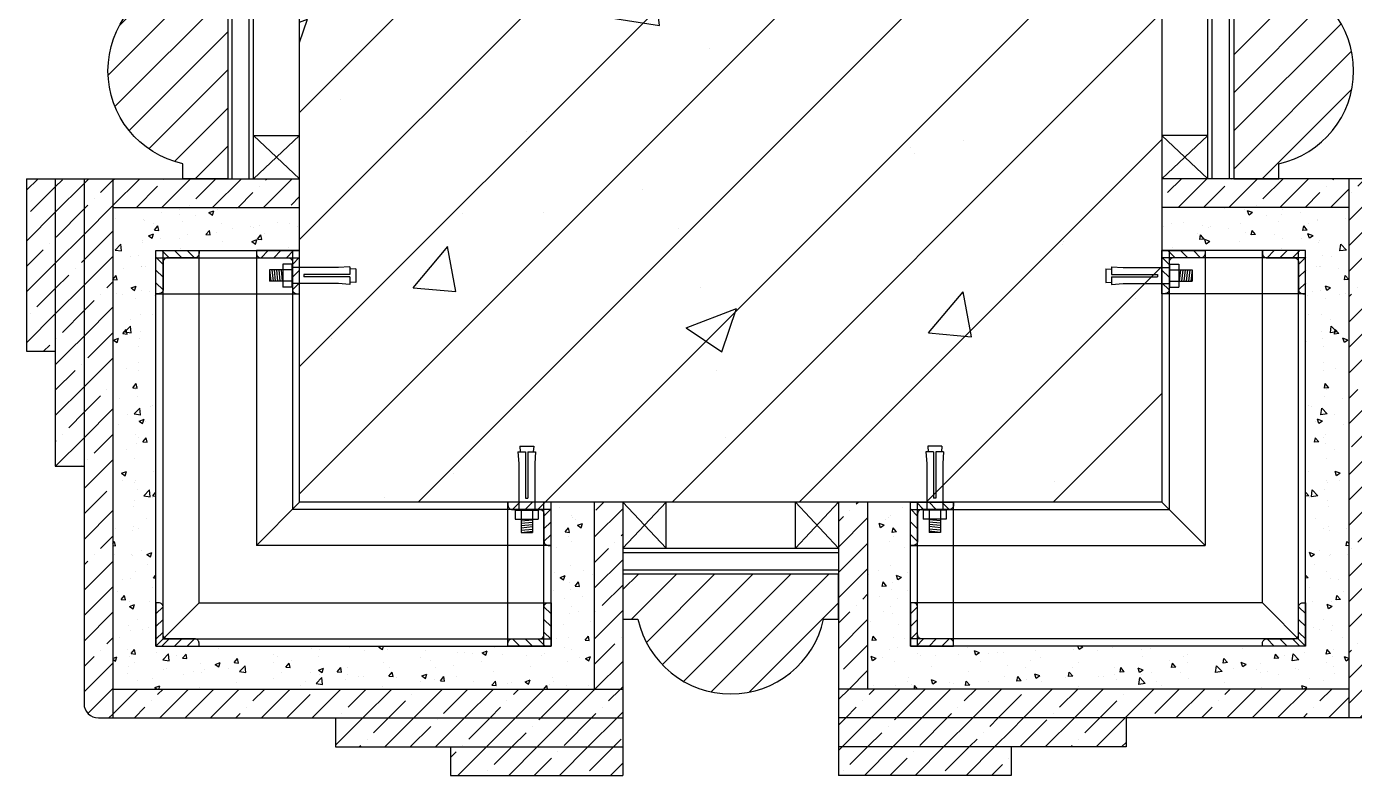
# Model space of a CAD drawing. Extents: x 15151 to 53333, y -36484 to -6005.
# Drawn here: x 27029 to 29181, y -24583 to -23371 of the extents above; entities that cross this region are included whole.
import ezdxf

# ---------------------------------------------------------------- set-up
doc = ezdxf.new("R2010")
doc.units = 0
doc.header["$MEASUREMENT"] = 0
doc.layers.get('0').update_dxf_attribs({"linetype": 'CONTINUOUS'})
for name, color, linetype in [('2', 2, 'CONTINUOUS'), ('3', 3, 'CONTINUOUS'), ('4', 4, 'CONTINUOUS'), ('7', 7, 'CONTINUOUS'), ('BH', 3, 'CONTINUOUS')]:
    doc.layers.add(name, color=color, linetype=linetype)

# ---------------------------------------------------------------- blocks, each defined once
blk = doc.blocks.new('*X388')
at = {"color": 0}
for p, q in [((14078.19, -9150.27), (14083.19, -9145.27)), ((14087.03, -9150.27), (14092.03, -9145.27)), ((14095.87, -9150.27), (14100.87, -9145.27)), ((14100.02, -9154.95), (14105.02, -9149.95)), ((14100.02, -9163.79), (14105.02, -9158.79)), ((14100.04, -9172.61), (14105.02, -9167.63))]:
    blk.add_line(p, q, dxfattribs=at)
blk = doc.blocks.new('*X419')
at = {"color": 0}
for p, q in [((7418.39, -6704.61), (7418.39, -6704.61)), ((7430.9, -6702.96), (7430.9, -6702.96)), ((7431.58, -6706.2), (7431.58, -6706.2)), ((7442.04, -6707.27), (7442.04, -6707.27)), ((7451.72, -6704.99), (7455.22, -6703.64)), ((7451.72, -6704.99), (7454.21, -6706.66)), ((7454.2, -6706.67), (7455.21, -6703.65)), ((7457.55, -6702.45), (7457.55, -6702.45)), ((7471.2, -6702.26), (7471.2, -6702.26)), ((7386.81, -6708.77), (7386.81, -6708.77)), ((7406.33, -6709.4), (7406.33, -6709.4)), ((7406.75, -6710.27), (7406.75, -6710.27)), ((7412.88, -6712.28), (7412.88, -6712.28)), ((7413.79, -6717.06), (7416.2, -6714.18)), ((7413.79, -6717.06), (7416.78, -6717.32)), ((7416.77, -6717.32), (7416.19, -6714.19)), ((7433.45, -6711.4), (7433.45, -6711.4)), ((7460.14, -6712.53), (7460.14, -6712.53)), ((7468.27, -6716.03), (7468.27, -6716.03)), ((7480.78, -6714.38), (7480.78, -6714.38)), ((7482.61, -6715.57), (7482.61, -6715.57)), ((7486.83, -6713.66), (7486.83, -6713.66)), ((7499.72, -6711.89), (7499.72, -6711.89)), ((7507.87, -6712.37), (7507.87, -6712.37)), ((7513.52, -6714.78), (7513.52, -6714.78)), ((7405.23, -6724.33), (7405.23, -6724.33)), ((7405.72, -6726.04), (7405.72, -6726.04)), ((7409.71, -6721.11), (7413.21, -6719.77)), ((7409.71, -6721.11), (7412.2, -6722.79)), ((7412.19, -6722.8), (7413.2, -6719.77)), ((7417.75, -6722.68), (7417.75, -6722.68)), ((7430.97, -6722.84), (7430.97, -6722.84)), ((7436.69, -6720.19), (7436.69, -6720.19)), ((7449.65, -6720.19), (7452.06, -6717.32)), ((7449.65, -6720.19), (7452.64, -6720.46)), ((7452.63, -6720.46), (7452.06, -6717.33)), ((7456.94, -6719.09), (7456.94, -6719.09)), ((7461.13, -6724.77), (7461.13, -6724.77)), ((7481.56, -6725.12), (7485.07, -6723.77)), ((7481.56, -6725.12), (7484.05, -6726.79)), ((7484.05, -6726.8), (7485.06, -6723.78)), ((7485.51, -6723.33), (7487.92, -6720.46)), ((7485.51, -6723.33), (7488.5, -6723.59)), ((7488.5, -6723.6), (7487.92, -6720.47)), ((7490.29, -6719.76), (7490.29, -6719.76)), ((7386.51, -6730.96), (7390.41, -6726.9)), ((7386.51, -6730.96), (7390.96, -6731.65)), ((7390.96, -6731.65), (7390.4, -6726.9)), ((7402.81, -6734.78), (7402.81, -6734.78)), ((7431.97, -6729.77), (7431.97, -6729.77)), ((7507.26, -6729.02), (7507.26, -6729.02)), ((7392.08, -6744.05), (7392.08, -6744.05)), ((7397.02, -6735.82), (7397.02, -6735.82)), ((7404.6, -6742.4), (7404.6, -6742.4)), ((7405.11, -6742.69), (7405.11, -6742.69)), ((7407.56, -6742.54), (7407.56, -6742.54)), ((7384.86, -6751.53), (7387.27, -6748.66)), ((7384.86, -6751.53), (7387.85, -6751.79)), ((7387.85, -6751.8), (7387.27, -6748.66)), ((7387.07, -6761.24), (7387.07, -6761.24)), ((7391.44, -6762.12), (7391.44, -6762.12)), ((7397.54, -6757.37), (7401.04, -6756.03)), ((7397.54, -6757.37), (7400.03, -6759.05)), ((7400.02, -6759.05), (7401.04, -6756.03)), ((7404.5, -6759.33), (7404.5, -6759.33)), ((7410.38, -6759.63), (7410.38, -6759.63)), ((7413.76, -6762.37), (7413.76, -6762.37)), ((7400.75, -6764.61), (7400.75, -6764.61)), ((7397.23, -6779.35), (7397.23, -6779.35)), ((7403.89, -6775.98), (7403.89, -6775.98)), ((7412.73, -6775.59), (7412.73, -6775.59)), ((7391.8, -6789.14), (7394.21, -6786.27)), ((7391.8, -6789.14), (7394.79, -6789.4)), ((7393.14, -6787.94), (7397.04, -6783.88)), ((7393.14, -6787.94), (7397.59, -6788.63)), ((7394.78, -6789.41), (7394.2, -6786.27)), ((7397.58, -6788.63), (7397.03, -6783.88)), ((7404.03, -6787.92), (7404.03, -6787.92)), ((7385.38, -6793.63), (7388.88, -6792.28)), ((7385.38, -6793.63), (7387.86, -6795.3)), ((7387.86, -6795.31), (7388.87, -6792.29)), ((7387.88, -6793.5), (7387.88, -6793.5)), ((7402.67, -6798.09), (7402.67, -6798.09)), ((7403.29, -6792.62), (7403.29, -6792.62)), ((7414.57, -6794.63), (7414.57, -6794.63)), ((7402.68, -6809.27), (7402.68, -6809.27)), ((7394.08, -6813.33), (7394.08, -6813.33)), ((7402.5, -6814.64), (7402.5, -6814.64)), ((7398.74, -6826.75), (7401.15, -6823.88)), ((7398.74, -6826.75), (7401.73, -6827.01)), ((7400.6, -6827.93), (7400.6, -6827.93)), ((7401.72, -6827.02), (7401.14, -6823.88)), ((7402.07, -6825.91), (7402.07, -6825.91)), ((7389.34, -6834.36), (7389.34, -6834.36)), ((7401.86, -6832.71), (7401.86, -6832.71)), ((7394.88, -6845.6), (7394.88, -6845.6)), ((7399.77, -6844.92), (7403.67, -6840.86)), ((7399.77, -6844.92), (7404.22, -6845.61)), ((7401.46, -6842.56), (7401.46, -6842.56)), ((7404.21, -6845.62), (7403.66, -6840.87)), ((7411.03, -6840.01), (7411.03, -6840.01)), ((7412.58, -6838.9), (7412.58, -6838.9)), ((7388.71, -6852.43), (7388.71, -6852.43)), ((7403.06, -6850.02), (7406.56, -6848.67)), ((7403.06, -6850.02), (7405.54, -6851.69)), ((7405.54, -6851.7), (7406.55, -6848.68)), ((7407.64, -6849.94), (7407.64, -6849.94)), ((7400.85, -6859.2), (7400.85, -6859.2)), ((7402.52, -6861.41), (7402.52, -6861.41)), ((7405.67, -6864.36), (7408.09, -6861.48)), ((7405.67, -6864.36), (7408.66, -6864.62)), ((7408.66, -6864.62), (7408.08, -6861.49)), ((7394.49, -6869.66), (7394.49, -6869.66)), ((7401.08, -6865.42), (7401.08, -6865.42)), ((7400.25, -6875.85), (7400.25, -6875.85)), ((7390.89, -6886.27), (7394.39, -6884.93)), ((7390.89, -6886.27), (7393.38, -6887.95)), ((7391.35, -6890.97), (7391.35, -6890.97)), ((7393.37, -6887.96), (7394.39, -6884.93)), ((7399.64, -6892.49), (7399.64, -6892.49)), ((7400.45, -6891.24), (7400.45, -6891.24)), ((7412.91, -6885.22), (7412.91, -6885.22)), ((7401.89, -6897.69), (7401.89, -6897.69)), ((7406.4, -6901.9), (7410.3, -6897.84)), ((7410.84, -6902.6), (7410.29, -6897.85)), ((7412.61, -6901.97), (7414.83, -6899.33)), ((7399.03, -6909.14), (7399.03, -6909.14)), ((7399.76, -6904.94), (7399.76, -6904.94)), ((7406.4, -6901.9), (7410.85, -6902.59)), ((7412.28, -6903.29), (7412.28, -6903.29)), ((7412.44, -6902.22), (7412.44, -6902.22)), ((7412.61, -6901.97), (7414.83, -6902.16)), ((7695.49, -6910.1), (7695.49, -6910.1)), ((7408.09, -6917.52), (7408.09, -6917.52)), ((7703.88, -6915.48), (7703.88, -6915.48)), ((7704.79, -6917.19), (7704.79, -6917.19)), ((7706.91, -6918.47), (7706.91, -6918.47)), ((7386.61, -6924.66), (7386.61, -6924.66)), ((7398.42, -6925.78), (7398.42, -6925.78)), ((7399.13, -6923.01), (7399.13, -6923.01)), ((7402.37, -6924.72), (7402.37, -6924.72)), ((7699.52, -6927.07), (7701.93, -6924.2)), ((7699.52, -6927.07), (7702.51, -6927.33)), ((7702.5, -6927.34), (7701.92, -6924.2)), ((7708.16, -6922.42), (7711.66, -6921.08)), ((7708.16, -6922.42), (7710.65, -6924.1)), ((7710.64, -6924.1), (7711.66, -6921.08)), ((7384.83, -6935.08), (7386.1, -6933.57)), ((7384.83, -6936.54), (7386.68, -6936.7)), ((7386.67, -6936.71), (7386.09, -6933.57)), ((7693.76, -6938.19), (7693.76, -6938.19)), ((7693.82, -6937.98), (7693.82, -6937.98)), ((7701.69, -6929.92), (7701.69, -6929.92)), ((7704.18, -6933.83), (7704.18, -6933.83)), ((7385.97, -6942.73), (7385.97, -6942.73)), ((7397.81, -6942.43), (7397.81, -6942.43)), ((7398.35, -6943.07), (7398.35, -6943.07)), ((7404.91, -6940.24), (7404.91, -6940.24)), ((7408.57, -6942.66), (7412.07, -6941.32)), ((7408.57, -6942.66), (7411.06, -6944.34)), ((7411.05, -6944.34), (7412.07, -6941.32)), ((7400.31, -6954.56), (7400.31, -6954.56)), ((7408.9, -6949.78), (7408.9, -6949.78)), ((7413.03, -6958.89), (7414.83, -6957.01)), ((7691.96, -6955.47), (7691.96, -6955.47)), ((7703.58, -6950.48), (7703.58, -6950.48)), ((7712.18, -6953.75), (7712.18, -6953.75)), ((7718.65, -6956.6), (7718.65, -6956.6)), ((7391.75, -6959.96), (7391.75, -6959.96)), ((7397.21, -6959.07), (7397.21, -6959.07)), ((7412.29, -6965.53), (7412.29, -6965.53)), ((7413.03, -6958.89), (7414.83, -6959.16)), ((7696, -6958.68), (7699.5, -6957.34)), ((7696, -6958.68), (7698.48, -6960.36)), ((7698.48, -6960.36), (7699.49, -6957.34)), ((7702.5, -6962.19), (7702.5, -6962.19)), ((7706.45, -6964.68), (7708.86, -6961.8)), ((7706.45, -6964.68), (7709.44, -6964.94)), ((7709.44, -6964.95), (7708.86, -6961.81)), ((7388.41, -6968.48), (7388.41, -6968.48)), ((7390.62, -6974.05), (7393.03, -6971.18)), ((7390.62, -6974.05), (7393.61, -6974.31)), ((7393.61, -6974.32), (7393.03, -6971.18)), ((7396.6, -6975.71), (7396.6, -6975.71)), ((7410.18, -6975.52), (7410.18, -6975.52)), ((7691.75, -6967.82), (7691.75, -6967.82)), ((7699.03, -6973.47), (7699.03, -6973.47)), ((7702.97, -6967.12), (7702.97, -6967.12)), ((7711.54, -6971.83), (7711.54, -6971.83)), ((7396.4, -6978.92), (7399.91, -6977.57)), ((7396.4, -6978.92), (7398.89, -6980.6)), ((7398.89, -6980.6), (7399.9, -6977.58)), ((7702.36, -6983.77), (7702.36, -6983.77)), ((7703.73, -6978.8), (7703.73, -6978.8)), ((7708.7, -6982.02), (7708.7, -6982.02)), ((7395.99, -6992.36), (7395.99, -6992.36)), ((7402.22, -6988.04), (7402.22, -6988.04)), ((7409.54, -6993.6), (7409.54, -6993.6)), ((7698.39, -6991.55), (7698.39, -6991.55)), ((7717.33, -6989.05), (7717.33, -6989.05)), ((7389.21, -7000.75), (7389.21, -7000.75)), ((7397.03, -6995.24), (7397.03, -6995.24)), ((7405.36, -6995.16), (7405.36, -6995.16)), ((7693.67, -7001.3), (7693.67, -7001.3)), ((7701.75, -7000.41), (7701.75, -7000.41)), ((7713.39, -7002.29), (7715.8, -6999.41)), ((7713.39, -7002.29), (7716.38, -7002.55)), ((7716.37, -7002.55), (7715.8, -6999.42)), ((7395.38, -7009), (7395.38, -7009)), ((7397.56, -7011.66), (7399.97, -7008.79)), ((7397.56, -7011.66), (7400.55, -7011.92)), ((7400.55, -7011.93), (7399.97, -7008.79)), ((7415.33, -7010.82), (7415.33, -7010.82)), ((7419.66, -7015.87), (7423.55, -7011.81)), ((7424.1, -7016.56), (7423.55, -7011.81)), ((7433.43, -7014.8), (7435.84, -7011.92)), ((7436.41, -7015.06), (7435.83, -7011.93)), ((7446.9, -7006.67), (7446.9, -7006.67)), ((7458.48, -7007.86), (7458.48, -7007.86)), ((7496.93, -7011.98), (7496.93, -7011.98)), ((7522.67, -7006.39), (7522.67, -7006.39)), ((7522.9, -7008.23), (7522.9, -7008.23)), ((7528.78, -7008.83), (7528.78, -7008.83)), ((7549.36, -7007.52), (7549.36, -7007.52)), ((7559.81, -7009.79), (7559.81, -7009.79)), ((7569.96, -7007.06), (7571.79, -7006.36)), ((7569.96, -7007.06), (7572.45, -7008.74)), ((7572.33, -7008.14), (7572.33, -7008.14)), ((7572.44, -7008.74), (7573.24, -7006.36)), ((7576.05, -7008.64), (7576.05, -7008.64)), ((7602.74, -7009.77), (7602.74, -7009.77)), ((7624.86, -7010.88), (7624.86, -7010.88)), ((7629.43, -7010.9), (7629.43, -7010.9)), ((7635.35, -7011.31), (7635.35, -7011.31)), ((7641.82, -7011.06), (7645.32, -7009.72)), ((7641.82, -7011.06), (7644.31, -7012.74)), ((7644.3, -7012.75), (7645.31, -7009.73)), ((7650.11, -7007.68), (7650.11, -7007.68)), ((7656.12, -7012.03), (7656.12, -7012.03)), ((7672.27, -7006.44), (7672.27, -7006.44)), ((7685.24, -7011.27), (7685.24, -7011.27)), ((7698.96, -7007.57), (7698.96, -7007.57)), ((7704.17, -7008.77), (7704.17, -7008.77)), ((7384.83, -7014.95), (7387.74, -7013.83)), ((7384.83, -7015.57), (7386.73, -7016.85)), ((7386.72, -7016.86), (7387.73, -7013.84)), ((7395.41, -7020.58), (7395.41, -7020.58)), ((7396.39, -7013.32), (7396.39, -7013.32)), ((7400.16, -7017.87), (7400.16, -7017.87)), ((7419.66, -7015.87), (7424.11, -7016.56)), ((7422.1, -7021.7), (7422.1, -7021.7)), ((7429.32, -7012.86), (7429.32, -7012.86)), ((7433.43, -7014.8), (7436.41, -7015.06)), ((7446, -7018.7), (7446, -7018.7)), ((7456.1, -7019.18), (7459.6, -7017.84)), ((7456.1, -7019.18), (7458.58, -7020.86)), ((7458.58, -7020.86), (7459.59, -7017.84)), ((7469.29, -7017.93), (7471.7, -7015.06)), ((7469.29, -7017.93), (7472.28, -7018.19)), ((7470.46, -7018.84), (7470.46, -7018.84)), ((7471.67, -7015.18), (7471.67, -7015.18)), ((7472.27, -7018.2), (7471.69, -7015.07)), ((7473.02, -7024.14), (7476.92, -7020.08)), ((7477.46, -7024.84), (7476.91, -7020.09)), ((7496.78, -7018.09), (7496.78, -7018.09)), ((7499.62, -7013.83), (7499.62, -7013.83)), ((7505.15, -7021.07), (7507.56, -7018.2)), ((7505.15, -7021.07), (7508.14, -7021.33)), ((7508.13, -7021.34), (7507.56, -7018.2)), ((7509.3, -7016.44), (7509.3, -7016.44)), ((7527.95, -7023.19), (7531.45, -7021.84)), ((7528.23, -7013.95), (7528.23, -7013.95)), ((7530.43, -7024.87), (7531.45, -7021.85)), ((7541.01, -7024.21), (7543.42, -7021.34)), ((7544, -7024.48), (7543.42, -7021.34)), ((7547.96, -7021.35), (7547.96, -7021.35)), ((7573.21, -7018.15), (7573.21, -7018.15)), ((7577.03, -7021.32), (7577.03, -7021.32)), ((7599.18, -7014.4), (7599.18, -7014.4)), ((7606.19, -7016.31), (7606.19, -7016.31)), ((7609.69, -7021.21), (7609.69, -7021.21)), ((7622.21, -7019.57), (7622.21, -7019.57)), ((7641.14, -7017.07), (7641.14, -7017.07)), ((7672.72, -7012.92), (7672.72, -7012.92)), ((7675.47, -7020.58), (7675.47, -7020.58)), ((7682.81, -7013.15), (7682.81, -7013.15)), ((7701.14, -7017.06), (7701.14, -7017.06)), ((7709.51, -7014.28), (7709.51, -7014.28)), ((7713.68, -7015.07), (7717.18, -7013.72)), ((7713.68, -7015.07), (7716.16, -7016.74)), ((7716.16, -7016.75), (7717.17, -7013.73)), ((7394.77, -7025.65), (7394.77, -7025.65)), ((7402.17, -7030.54), (7402.17, -7030.54)), ((7412.14, -7028.85), (7412.14, -7028.85)), ((7420.03, -7022.45), (7420.03, -7022.45)), ((7433.75, -7026.39), (7433.75, -7026.39)), ((7441.3, -7023.84), (7441.3, -7023.84)), ((7446.27, -7024.74), (7446.27, -7024.74)), ((7448.8, -7022.83), (7448.8, -7022.83)), ((7465.2, -7022.25), (7465.2, -7022.25)), ((7473.02, -7024.14), (7477.47, -7024.83)), ((7475.49, -7023.96), (7475.49, -7023.96)), ((7496.32, -7028.62), (7496.32, -7028.62)), ((7502.18, -7025.09), (7502.18, -7025.09)), ((7522.29, -7024.87), (7522.29, -7024.87)), ((7526.38, -7032.42), (7530.28, -7028.36)), ((7527.95, -7023.19), (7530.44, -7024.86)), ((7528.87, -7026.21), (7528.87, -7026.21)), ((7530.82, -7033.11), (7530.27, -7028.36)), ((7541.01, -7024.21), (7544, -7024.47)), ((7546.66, -7029.51), (7546.66, -7029.51)), ((7547.87, -7026.32), (7547.87, -7026.32)), ((7555.56, -7027.34), (7555.56, -7027.34)), ((7559.18, -7027.86), (7559.18, -7027.86)), ((7576.88, -7027.35), (7579.29, -7024.47)), ((7576.88, -7027.35), (7579.87, -7027.61)), ((7578.11, -7025.37), (7578.11, -7025.37)), ((7579.86, -7027.61), (7579.28, -7024.48)), ((7582.25, -7028.47), (7582.25, -7028.47)), ((7598.58, -7031.05), (7598.58, -7031.05)), ((7599.81, -7027.19), (7603.31, -7025.85)), ((7599.81, -7027.19), (7602.3, -7028.87)), ((7602.29, -7028.87), (7603.3, -7025.85)), ((7608.94, -7029.6), (7608.94, -7029.6)), ((7612.74, -7030.48), (7615.15, -7027.61)), ((7612.74, -7030.48), (7615.73, -7030.75)), ((7615.72, -7030.75), (7615.15, -7027.62)), ((7624.25, -7027.53), (7624.25, -7027.53)), ((7635.63, -7030.73), (7635.63, -7030.73)), ((7648.6, -7033.62), (7651.01, -7030.75)), ((7649.5, -7024.33), (7649.5, -7024.33)), ((7651.59, -7033.89), (7651.01, -7030.75)), ((7671.66, -7031.19), (7675.17, -7029.85)), ((7671.66, -7031.19), (7674.15, -7032.87)), ((7672.08, -7030.99), (7672.08, -7030.99)), ((7674.15, -7032.88), (7675.16, -7029.86)), ((7691.02, -7028.5), (7691.02, -7028.5)), ((7691.61, -7031.13), (7691.61, -7031.13)), ((7414.08, -7035.31), (7417.58, -7033.96)), ((7414.08, -7035.31), (7415.64, -7036.36)), ((7416.78, -7036.36), (7417.58, -7033.97)), ((7445.39, -7035.34), (7445.39, -7035.34)), ((7471.06, -7031.82), (7471.06, -7031.82)), ((7489.55, -7036.34), (7489.55, -7036.34)), ((7496.14, -7036.16), (7496.14, -7036.16)), ((7515.08, -7033.67), (7515.08, -7033.67)), ((7518.71, -7031.33), (7518.71, -7031.33)), ((7526.38, -7032.42), (7530.83, -7033.11)), ((7572.61, -7034.8), (7572.61, -7034.8)), ((7648.6, -7033.62), (7651.59, -7033.88)), ((7659.57, -7032.64), (7659.57, -7032.64)), ((7662.32, -7031.85), (7662.32, -7031.85)), ((7662.45, -7036.14), (7662.45, -7036.14)), ((7684.8, -7036.36), (7686.88, -7033.89)), ((7687.33, -7036.36), (7686.87, -7033.89)), ((7689.02, -7032.98), (7689.02, -7032.98)), ((7700.54, -7033.7), (7700.54, -7033.7)), ((7715.71, -7034.11), (7715.71, -7034.11))]:
    blk.add_line(p, q, dxfattribs=at)
blk = doc.blocks.new('*X421')
at = {"color": 0}
for p, q in [((5443.58, -6188.32), (5455.55, -6176.36)), ((5613.58, -6195.1), (5632.32, -6176.36)), ((5613.58, -6177.42), (5614.65, -6176.36)), ((5462.4, -6187.18), (5463.58, -6186)), ((5443.58, -6206), (5453.56, -6196.02)), ((5457.98, -6191.6), (5457.98, -6191.6)), ((5613.58, -6212.78), (5633.58, -6192.78)), ((5443.58, -6223.68), (5463.58, -6203.68)), ((5613.58, -6230.45), (5633.58, -6210.45)), ((5449.14, -6235.8), (5463.58, -6221.36)), ((5625.92, -6235.8), (5625.92, -6235.8)), ((5630.34, -6231.38), (5633.58, -6228.13)), ((5443.58, -6259.03), (5463.58, -6239.03)), ((5444.72, -6240.22), (5444.72, -6240.22)), ((5613.58, -6248.13), (5621.5, -6240.22)), ((5613.58, -6265.81), (5633.58, -6245.81)), ((5443.58, -6276.71), (5457.98, -6262.31)), ((5462.4, -6257.9), (5462.4, -6257.9)), ((5617.08, -6279.99), (5633.58, -6263.49)), ((5443.58, -6294.39), (5463.58, -6274.39)), ((5613.58, -6301.17), (5633.58, -6281.17)), ((5453.56, -6302.09), (5463.58, -6292.07)), ((5630.34, -6302.09), (5630.34, -6302.09)), ((5843.01, -6531.36), (5863.01, -6511.36)), ((5864.57, -6527.48), (5880.69, -6511.36)), ((5878.37, -6531.36), (5898.37, -6511.36)), ((5913.18, -6514.22), (5916.04, -6511.36)), ((5913.72, -6531.36), (5933.72, -6511.36)), ((5931.4, -6531.36), (5951.4, -6511.36)), ((5949.08, -6531.36), (5968.58, -6511.85)), ((5842.47, -6514.22), (5842.47, -6514.22)), ((5908.76, -6518.64), (5908.76, -6518.64)), ((5896.04, -6531.36), (5904.34, -6523.06)), ((5966.75, -6531.36), (5968.58, -6529.53)), ((5842.47, -6691), (5852.11, -6681.36)), ((5849.79, -6701.36), (5869.79, -6681.36)), ((5867.46, -6701.36), (5882.24, -6686.58)), ((5885.14, -6701.36), (5905.14, -6681.36)), ((5886.66, -6682.16), (5886.66, -6682.16)), ((5908.76, -6695.42), (5922.82, -6681.36)), ((5920.5, -6701.36), (5940.5, -6681.36)), ((5952.96, -6686.58), (5952.96, -6686.58)), ((5955.85, -6701.36), (5968.58, -6688.63)), ((5957.37, -6682.16), (5958.18, -6681.36)), ((5938.18, -6701.36), (5948.54, -6691)), ((5904.34, -6699.84), (5904.34, -6699.84)), ((5443.58, -6930.78), (5463.58, -6910.78)), ((5444.72, -6911.97), (5450.33, -6906.36)), ((5625.92, -6907.55), (5627.11, -6906.36)), ((5613.58, -6919.88), (5617.08, -6916.39)), ((5613.58, -6937.56), (5633.58, -6917.56)), ((5621.5, -6911.97), (5621.5, -6911.97)), ((5462.4, -6929.65), (5463.58, -6928.46)), ((5443.58, -6948.46), (5453.56, -6938.49)), ((5457.98, -6934.07), (5457.98, -6934.07)), ((5613.58, -6955.24), (5633.58, -6935.24)), ((5443.58, -6966.14), (5463.58, -6946.14)), ((5613.58, -6972.92), (5633.58, -6952.92)), ((5449.14, -6978.26), (5463.58, -6963.82)), ((5630.34, -6973.84), (5633.58, -6970.59)), ((5443.58, -7001.5), (5463.58, -6981.5)), ((5444.72, -6982.68), (5444.72, -6982.68)), ((5613.58, -6990.59), (5621.5, -6982.68)), ((5625.92, -6978.26), (5625.92, -6978.26)), ((5613.58, -7008.27), (5633.58, -6988.27)), ((5462.4, -7000.36), (5462.4, -7000.36)), ((5443.58, -7019.17), (5457.98, -7004.78)), ((5617.08, -7022.45), (5633.58, -7005.95)), ((5444.08, -7036.36), (5463.58, -7016.85)), ((5620.85, -7036.36), (5633.58, -7023.63)), ((5108.58, -7053.65), (5125.88, -7036.36)), ((5139.78, -7040.13), (5143.56, -7036.36)), ((5141.23, -7056.36), (5161.23, -7036.36)), ((5158.91, -7056.36), (5178.91, -7036.36)), ((5176.59, -7056.36), (5196.59, -7036.36)), ((5206.07, -7044.55), (5214.27, -7036.36)), ((5211.94, -7056.36), (5231.94, -7036.36)), ((5229.62, -7056.36), (5245.85, -7040.13)), ((5247.3, -7056.36), (5267.3, -7036.36)), ((5272.36, -7048.97), (5284.98, -7036.36)), ((5282.66, -7056.36), (5302.66, -7036.36)), ((5316.56, -7040.13), (5316.56, -7040.13)), ((5318.01, -7056.36), (5338.01, -7036.36)), ((5338.66, -7053.39), (5355.69, -7036.36)), ((5353.37, -7056.36), (5373.37, -7036.36)), ((5387.27, -7040.13), (5391.04, -7036.36)), ((5388.72, -7056.36), (5408.72, -7036.36)), ((5406.4, -7056.36), (5426.4, -7036.36)), ((5424.08, -7056.36), (5444.08, -7036.36)), ((5453.56, -7044.55), (5461.75, -7036.36)), ((5461.75, -7036.36), (5463.58, -7034.53)), ((5613.58, -7043.63), (5620.85, -7036.36)), ((5634.76, -7040.13), (5638.53, -7036.36)), ((5636.21, -7056.36), (5656.21, -7036.36)), ((5653.89, -7056.36), (5673.89, -7036.36)), ((5671.56, -7056.36), (5691.56, -7036.36)), ((5701.05, -7044.55), (5709.24, -7036.36)), ((5706.92, -7056.36), (5726.92, -7036.36)), ((5724.6, -7056.36), (5740.82, -7040.13)), ((5742.27, -7056.36), (5762.27, -7036.36)), ((5767.34, -7048.97), (5779.95, -7036.36)), ((5777.63, -7056.36), (5797.63, -7036.36)), ((5811.53, -7040.13), (5811.53, -7040.13)), ((5812.99, -7056.36), (5832.99, -7036.36)), ((5833.63, -7053.39), (5850.66, -7036.36)), ((5848.34, -7056.36), (5868.34, -7036.36)), ((5882.24, -7040.13), (5886.02, -7036.36)), ((5883.7, -7056.36), (5903.7, -7036.36)), ((5901.37, -7056.36), (5921.37, -7036.36)), ((5919.05, -7056.36), (5939.05, -7036.36)), ((5948.54, -7044.55), (5956.73, -7036.36)), ((5123.56, -7056.36), (5130.94, -7048.97)), ((5135.36, -7044.55), (5135.36, -7044.55)), ((5201.65, -7048.97), (5201.65, -7048.97)), ((5300.33, -7056.36), (5312.14, -7044.55)), ((5371.04, -7056.36), (5378.43, -7048.97)), ((5382.85, -7044.55), (5382.85, -7044.55)), ((5449.14, -7048.97), (5449.14, -7048.97)), ((5618.53, -7056.36), (5625.92, -7048.97)), ((5630.34, -7044.55), (5630.34, -7044.55)), ((5696.63, -7048.97), (5696.63, -7048.97)), ((5795.31, -7056.36), (5807.11, -7044.55)), ((5866.02, -7056.36), (5873.41, -7048.97)), ((5877.83, -7044.55), (5877.83, -7044.55)), ((5944.12, -7048.97), (5944.12, -7048.97)), ((5954.41, -7056.36), (5968.58, -7042.18)), ((5194.27, -7056.36), (5197.23, -7053.39)), ((5267.95, -7053.39), (5267.95, -7053.39)), ((5441.75, -7056.36), (5444.72, -7053.39)), ((5459.43, -7056.36), (5463.58, -7052.21)), ((5689.24, -7056.36), (5692.21, -7053.39)), ((5762.92, -7053.39), (5762.92, -7053.39)), ((5936.73, -7056.36), (5939.7, -7053.39))]:
    blk.add_line(p, q, dxfattribs=at)
blk = doc.blocks.new('*X389')
at = {"color": 0}
for p, q in [((14155.02, -8490.07), (14233.09, -8412.01)), ((14176.34, -8495.27), (14254.84, -8416.77)), ((14171.78, -8446.8), (14198.81, -8419.77)), ((14202.86, -8495.27), (14271.53, -8426.6)), ((14229.38, -8495.27), (14284.31, -8440.33)), ((14255.89, -8495.27), (14293.04, -8458.12)), ((14282.41, -8495.27), (14305.02, -8472.65)), ((13796.76, -8848.33), (13874.83, -8770.27)), ((14580.02, -8781.02), (14590.77, -8770.27)), ((14580.02, -8807.53), (14611.27, -8776.28)), ((14580.02, -8834.05), (14627.55, -8786.53)), ((13801.53, -8870.08), (13880.02, -8791.59)), ((13804.53, -8814.05), (13831.56, -8787.02)), ((14580.02, -8860.57), (14643.02, -8797.57)), ((14580.02, -8887.08), (14654.64, -8812.47)), ((13811.35, -8886.78), (13880.02, -8818.1)), ((14580.02, -8913.6), (14661.94, -8831.68)), ((13825.09, -8899.55), (13880.02, -8844.62)), ((14599.87, -8920.27), (14662.11, -8858.03)), ((13842.88, -8908.28), (13880.02, -8871.14)), ((13857.41, -8920.27), (13880.02, -8897.65)), ((14155.02, -9206.02), (14165.77, -9195.27)), ((14161.04, -9226.52), (14192.29, -9195.27)), ((14171.28, -9242.79), (14218.81, -9195.27)), ((14182.33, -9258.26), (14245.32, -9195.27)), ((14197.22, -9269.89), (14271.84, -9195.27)), ((14216.43, -9277.19), (14298.36, -9195.27)), ((14242.78, -9277.36), (14305.02, -9215.12))]:
    blk.add_line(p, q, dxfattribs=at)
blk = doc.blocks.new('*X428')
at = {"color": 0}
for p, q in [((5088.58, -6684.74), (5091.8, -6681.53)), ((5100.01, -6691), (5108.58, -6682.42)), ((5095.59, -6695.42), (5095.59, -6695.42)), ((5088.58, -6702.42), (5091.17, -6699.84)), ((5088.58, -6720.1), (5108.58, -6700.1)), ((5088.58, -6737.78), (5108.58, -6717.78)), ((5088.58, -6755.45), (5108.58, -6735.45)), ((5104.43, -6757.29), (5108.58, -6753.13)), ((5100.01, -6761.71), (5100.01, -6761.71)), ((5088.58, -6773.13), (5095.59, -6766.13)), ((5088.58, -6790.81), (5108.58, -6770.81)), ((5091.17, -6805.9), (5108.58, -6788.49)), ((5088.58, -6826.17), (5108.58, -6806.17)), ((5088.58, -6843.84), (5100.01, -6832.42)), ((5104.43, -6828), (5104.43, -6828)), ((5088.58, -6861.52), (5108.58, -6841.52)), ((5095.59, -6872.19), (5108.58, -6859.2)), ((5088.58, -6896.88), (5108.58, -6876.88)), ((5091.17, -6876.61), (5091.17, -6876.61)), ((5088.58, -6914.55), (5104.43, -6898.71)), ((5088.58, -6932.23), (5108.58, -6912.23)), ((5100.01, -6938.49), (5108.58, -6929.91)), ((5088.58, -6949.91), (5091.17, -6947.32)), ((5088.58, -6967.59), (5108.58, -6947.59)), ((5095.59, -6942.9), (5095.59, -6942.9)), ((5088.58, -6985.26), (5108.58, -6965.26)), ((5088.58, -7002.94), (5108.58, -6982.94)), ((5104.43, -7004.78), (5108.58, -7000.62)), ((5100.01, -7009.2), (5100.01, -7009.2)), ((5088.58, -7020.62), (5095.59, -7013.62)), ((5088.58, -7038.3), (5108.58, -7018.3)), ((5091.32, -7053.23), (5108.58, -7035.97)), ((5105.88, -7056.36), (5108.58, -7053.65))]:
    blk.add_line(p, q, dxfattribs=at)
blk = doc.blocks.new('*X425')
at = {"color": 0}
for p, q in [((5263.58, -7075.43), (5282.66, -7056.36)), ((5290.04, -7066.65), (5300.33, -7056.36)), ((5298.01, -7076.36), (5318.01, -7056.36)), ((5334.24, -7057.81), (5334.24, -7057.81)), ((5343.58, -7066.14), (5353.37, -7056.36)), ((5356.33, -7071.07), (5371.04, -7056.36)), ((5368.72, -7076.36), (5388.72, -7056.36)), ((5404.08, -7076.36), (5424.08, -7056.36)), ((5404.95, -7057.81), (5406.4, -7056.36)), ((5422.63, -7075.49), (5441.75, -7056.36)), ((5439.43, -7076.36), (5459.43, -7056.36)), ((5613.58, -7061.3), (5618.53, -7056.36)), ((5616.21, -7076.36), (5636.21, -7056.36)), ((5651.56, -7076.36), (5671.56, -7056.36)), ((5652.43, -7057.81), (5653.89, -7056.36)), ((5670.11, -7075.49), (5689.24, -7056.36)), ((5686.92, -7076.36), (5706.92, -7056.36)), ((5718.73, -7062.23), (5724.6, -7056.36)), ((5733.58, -7065.05), (5742.27, -7056.36)), ((5739.95, -7076.36), (5758.5, -7057.81)), ((5757.63, -7076.36), (5777.63, -7056.36)), ((5785.02, -7066.65), (5795.31, -7056.36)), ((5792.99, -7076.36), (5812.99, -7056.36)), ((5315.69, -7076.36), (5329.82, -7062.23)), ((5333.37, -7076.36), (5343.58, -7066.14)), ((5386.4, -7076.36), (5396.11, -7066.65)), ((5400.53, -7062.23), (5400.53, -7062.23)), ((5633.89, -7076.36), (5643.6, -7066.65)), ((5648.02, -7062.23), (5648.02, -7062.23)), ((5714.31, -7066.65), (5714.31, -7066.65)), ((5722.27, -7076.36), (5733.58, -7065.05)), ((5280.33, -7076.36), (5281.2, -7075.49)), ((5285.62, -7071.07), (5285.62, -7071.07)), ((5348.72, -7096.36), (5368.72, -7076.36)), ((5351.91, -7075.49), (5351.91, -7075.49)), ((5374.01, -7088.75), (5386.4, -7076.36)), ((5384.08, -7096.36), (5404.08, -7076.36)), ((5419.43, -7096.36), (5439.43, -7076.36)), ((5440.3, -7093.16), (5457.11, -7076.36)), ((5457.11, -7076.36), (5462.4, -7071.07)), ((5613.58, -7078.98), (5616.21, -7076.36)), ((5621.5, -7088.75), (5633.89, -7076.36)), ((5631.56, -7096.36), (5651.56, -7076.36)), ((5666.92, -7096.36), (5686.92, -7076.36)), ((5687.79, -7093.16), (5704.6, -7076.36)), ((5702.27, -7096.36), (5722.27, -7076.36)), ((5704.6, -7076.36), (5709.89, -7071.07)), ((5775.31, -7076.36), (5776.18, -7075.49)), ((5780.6, -7071.07), (5780.6, -7071.07)), ((5810.66, -7076.36), (5813.58, -7073.44)), ((5343.58, -7083.82), (5347.5, -7079.91)), ((5401.75, -7096.36), (5413.79, -7084.33)), ((5418.21, -7079.91), (5418.21, -7079.91)), ((5649.24, -7096.36), (5661.27, -7084.33)), ((5665.69, -7079.91), (5665.69, -7079.91)), ((5731.98, -7084.33), (5731.98, -7084.33)), ((5369.59, -7093.16), (5369.59, -7093.16)), ((5454.79, -7096.36), (5463.58, -7087.56)), ((5617.08, -7093.16), (5617.08, -7093.16)), ((5719.95, -7096.36), (5727.56, -7088.75))]:
    blk.add_line(p, q, dxfattribs=at)
blk = doc.blocks.new('*X411')
at = {"color": 0}
for p, q in [((14306.7, -8550.05), (14306.7, -8550.05)), ((13939.57, -8620.08), (13963.67, -8591.36)), ((13969.45, -8622.71), (13963.66, -8591.37)), ((13990.93, -8591.62), (13990.93, -8591.62)), ((14412.26, -8595.67), (14412.26, -8595.67)), ((13939.57, -8620.08), (13969.45, -8622.7)), ((14298.2, -8651.46), (14322.3, -8622.73)), ((14328.08, -8654.09), (14322.29, -8622.74)), ((14185.61, -8631.97), (14185.61, -8631.97)), ((14473.77, -8631.24), (14473.77, -8631.24)), ((14120.67, -8645.72), (14120.67, -8645.72)), ((14320.63, -8661.39), (14355.64, -8647.96)), ((14345.5, -8678.18), (14355.63, -8647.97)), ((14452.52, -8643.25), (14452.52, -8643.25)), ((14298.2, -8651.46), (14328.08, -8654.07)), ((14221.22, -8663.25), (14221.22, -8663.25)), ((14320.63, -8661.39), (14345.5, -8678.17)), ((13964.5, -8698.46), (13964.5, -8698.46)), ((14489.7, -8705.84), (14489.7, -8705.84)), ((14300.34, -8730.77), (14300.34, -8730.77)), ((14175.17, -8747.25), (14175.17, -8747.25)), ((14135.99, -8806.81), (14174.93, -8766.23)), ((14180.45, -8813.72), (14174.92, -8766.23)), ((14467.69, -8797.69), (14467.69, -8797.69)), ((13930.02, -8811.33), (13935.53, -8809.22)), ((13930.02, -8825.62), (13935.52, -8809.23)), ((14135.99, -8806.81), (14180.46, -8813.71)), ((14215.14, -8829.7), (14215.14, -8829.7)), ((13958.42, -8864.9), (13958.42, -8864.9)), ((14088.24, -8887.47), (14088.24, -8887.47)), ((14391.62, -8894), (14391.62, -8894)), ((14355.15, -8898.74), (14355.15, -8898.74)), ((14358.17, -8903.05), (14358.17, -8903.05)), ((14168.8, -8927.98), (14168.8, -8927.98)), ((14043.63, -8944.46), (14043.63, -8944.46)), ((14100.02, -8944.05), (14100.02, -8944.05)), ((14193.66, -8954.63), (14193.66, -8954.63)), ((14008.94, -8996.18), (14033.05, -8967.45)), ((14038.82, -8998.81), (14033.04, -8967.46)), ((14460.57, -8965.91), (14460.57, -8965.91)), ((14461.61, -8964.14), (14461.61, -8964.14)), ((14008.94, -8996.18), (14038.83, -8998.79)), ((14209.06, -8996.14), (14209.06, -8996.14)), ((14367.57, -9027.56), (14391.68, -8998.83)), ((14397.45, -9030.18), (14391.67, -8998.84)), ((14511.42, -9003.78), (14511.42, -9003.78)), ((14198.97, -9023.97), (14233.98, -9010.53)), ((14223.84, -9040.76), (14233.98, -9010.54)), ((14198.97, -9023.97), (14223.84, -9040.74)), ((13952.34, -9031.35), (13952.34, -9031.35)), ((14367.57, -9027.56), (14397.46, -9030.17)), ((14219.83, -9053.83), (14219.83, -9053.83)), ((14226.63, -9100.26), (14226.63, -9100.26)), ((14037.27, -9125.19), (14037.27, -9125.19)), ((14455.53, -9130.58), (14455.53, -9130.58)), ((13988.76, -9141.62), (13988.76, -9141.62))]:
    blk.add_line(p, q, dxfattribs=at)
blk = doc.blocks.new('*X410')
at = {"color": 0}
for p, q in [((13930.02, -9139.34), (14524.09, -8545.27)), ((13930.02, -9050.95), (14435.7, -8545.27)), ((13930.02, -8962.56), (14347.31, -8545.27)), ((13930.02, -8874.17), (14258.93, -8545.27)), ((13930.02, -8785.78), (14170.54, -8545.27)), ((13930.02, -8697.39), (14082.15, -8545.27)), ((13930.02, -8609.01), (13993.76, -8545.27)), ((14012.48, -9145.27), (14530.02, -8627.72)), ((14100.87, -9145.27), (14530.02, -8716.11)), ((14189.26, -9145.27), (14530.02, -8804.5)), ((14277.64, -9145.27), (14530.02, -8892.89)), ((14366.03, -9145.27), (14530.02, -8981.28)), ((14454.42, -9145.27), (14530.02, -9069.67))]:
    blk.add_line(p, q, dxfattribs=at)
blk = doc.blocks.new('*X423')
at = {"color": 0}
for p, q in [((5068.58, -6351.19), (5088.42, -6331.36)), ((5068.58, -6333.51), (5070.74, -6331.36)), ((5077.91, -6359.54), (5088.58, -6348.87)), ((5073.49, -6363.96), (5073.49, -6363.96)), ((5068.58, -6386.55), (5088.58, -6366.55)), ((5068.58, -6368.87), (5069.07, -6368.38)), ((5068.58, -6404.22), (5086.75, -6386.06)), ((5079.13, -6411.36), (5088.58, -6401.9)), ((5068.58, -6421.9), (5079.13, -6411.36)), ((5048.58, -6424.22), (5055.81, -6416.99)), ((5060.23, -6412.57), (5060.23, -6412.57)), ((5082.33, -6425.83), (5088.58, -6419.58)), ((5048.58, -6441.9), (5068.58, -6421.9)), ((5077.91, -6430.25), (5077.91, -6430.25)), ((5051.39, -6456.77), (5068.58, -6439.58)), ((5068.58, -6439.58), (5073.49, -6434.67)), ((5068.58, -6457.26), (5088.58, -6437.26)), ((5048.58, -6477.26), (5068.58, -6457.26)), ((5069.07, -6474.45), (5088.58, -6454.93)), ((5068.58, -6492.61), (5088.58, -6472.61)), ((5048.58, -6494.93), (5060.23, -6483.29)), ((5064.65, -6478.87), (5064.65, -6478.87)), ((5048.58, -6512.61), (5068.58, -6492.61)), ((5086.75, -6492.12), (5088.58, -6490.29)), ((5068.58, -6510.29), (5077.91, -6500.96)), ((5082.33, -6496.54), (5082.33, -6496.54)), ((5055.81, -6523.06), (5068.58, -6510.29)), ((5068.58, -6527.97), (5088.58, -6507.97)), ((5051.39, -6527.48), (5051.39, -6527.48)), ((5065.19, -6531.36), (5068.58, -6527.97)), ((5082.87, -6531.36), (5088.58, -6525.64)), ((5048.58, -6689.39), (5056.61, -6681.36)), ((5051.39, -6704.26), (5068.58, -6687.07)), ((5068.58, -6687.07), (5073.49, -6682.16)), ((5068.58, -6704.74), (5088.58, -6684.74)), ((5048.58, -6724.74), (5068.58, -6704.74)), ((5069.07, -6721.93), (5088.58, -6702.42)), ((5068.58, -6740.1), (5088.58, -6720.1)), ((5048.58, -6742.42), (5060.23, -6730.77)), ((5064.65, -6726.35), (5064.65, -6726.35)), ((5048.58, -6760.1), (5068.58, -6740.1)), ((5082.33, -6744.03), (5082.33, -6744.03)), ((5086.75, -6739.61), (5088.58, -6737.78)), ((5068.58, -6757.78), (5077.91, -6748.45)), ((5055.81, -6770.55), (5068.58, -6757.78)), ((5068.58, -6775.45), (5088.58, -6755.45)), ((5048.58, -6795.45), (5068.58, -6775.45)), ((5051.39, -6774.97), (5051.39, -6774.97)), ((5073.49, -6788.23), (5088.58, -6773.13)), ((5078.04, -6801.36), (5088.58, -6790.81)), ((5060.36, -6801.36), (5064.65, -6797.06)), ((5069.07, -6792.64), (5069.07, -6792.64)), ((5068.58, -6810.81), (5078.04, -6801.36)), ((5068.58, -6828.49), (5082.33, -6814.74)), ((5086.75, -6810.32), (5086.75, -6810.32)), ((5068.58, -6846.17), (5088.58, -6826.17)), ((5077.91, -6854.52), (5088.58, -6843.84)), ((5068.58, -6863.84), (5069.07, -6863.36)), ((5068.75, -6881.36), (5088.58, -6861.52)), ((5073.49, -6858.94), (5073.49, -6858.94)), ((5086.42, -6881.36), (5086.75, -6881.03))]:
    blk.add_line(p, q, dxfattribs=at)
blk = doc.blocks.new('*X422')
at = {"color": 0}
for p, q in [((5108.58, -6523.32), (5120.55, -6511.36)), ((5122.1, -6527.48), (5138.23, -6511.36)), ((5135.9, -6531.36), (5155.9, -6511.36)), ((5170.72, -6514.22), (5173.58, -6511.36)), ((5171.26, -6531.36), (5191.26, -6511.36)), ((5188.94, -6531.36), (5208.94, -6511.36)), ((5206.61, -6531.36), (5226.61, -6511.36)), ((5166.3, -6518.64), (5166.3, -6518.64)), ((5237.01, -6518.64), (5238.58, -6517.07)), ((5153.58, -6531.36), (5161.88, -6523.06)), ((5224.29, -6531.36), (5228.17, -6527.48)), ((5232.59, -6523.06), (5232.59, -6523.06)), ((5108.58, -6700.1), (5127.32, -6681.36)), ((5108.58, -6682.42), (5109.65, -6681.36)), ((5125, -6701.36), (5139.78, -6686.58)), ((5142.68, -6701.36), (5162.68, -6681.36)), ((5144.2, -6682.16), (5144.2, -6682.16)), ((5166.3, -6695.42), (5180.36, -6681.36)), ((5178.04, -6701.36), (5198.04, -6681.36)), ((5210.49, -6686.58), (5210.49, -6686.58)), ((5213.39, -6701.36), (5233.39, -6681.36)), ((5214.91, -6682.16), (5215.71, -6681.36)), ((5195.71, -6701.36), (5206.07, -6691)), ((5232.59, -6699.84), (5238.58, -6693.84)), ((5161.88, -6699.84), (5161.88, -6699.84))]:
    blk.add_line(p, q, dxfattribs=at)
blk = doc.blocks.new('*X416')
at = {"color": 0}
for p, q in [((8251.05, -6686.58), (8256.27, -6681.36)), ((8244.83, -6710.48), (8264.83, -6690.48)), ((8246.63, -6691), (8246.63, -6691)), ((8244.83, -6728.16), (8259.89, -6713.1)), ((8264.31, -6708.68), (8264.31, -6708.68)), ((8244.83, -6745.84), (8264.83, -6725.84)), ((8255.47, -6752.87), (8264.83, -6743.52)), ((8244.83, -6781.19), (8264.83, -6761.19)), ((8244.83, -6763.52), (8246.63, -6761.71)), ((8251.05, -6757.29), (8251.05, -6757.29)), ((8244.83, -6798.87), (8264.31, -6779.39)), ((8244.83, -6816.55), (8264.83, -6796.55)), ((8259.89, -6819.16), (8264.83, -6814.23)), ((8255.47, -6823.58), (8255.47, -6823.58)), ((8244.83, -6834.23), (8251.05, -6828)), ((8244.83, -6851.9), (8264.83, -6831.9)), ((8246.63, -6867.77), (8264.83, -6849.58)), ((8244.83, -6887.26), (8264.83, -6867.26)), ((8259.89, -6889.87), (8259.89, -6889.87)), ((8264.31, -6885.45), (8264.83, -6884.94)), ((8244.83, -6904.94), (8255.47, -6894.29)), ((8244.83, -6922.61), (8264.83, -6902.61)), ((8251.05, -6934.07), (8264.83, -6920.29)), ((8244.83, -6957.97), (8264.83, -6937.97)), ((8246.63, -6938.49), (8246.63, -6938.49)), ((8264.31, -6956.16), (8264.31, -6956.16)), ((8244.83, -6975.65), (8259.89, -6960.58)), ((8244.83, -6993.33), (8264.83, -6973.33)), ((8255.47, -7000.36), (8264.83, -6991)), ((8244.83, -7028.68), (8264.83, -7008.68)), ((8244.83, -7011), (8246.63, -7009.2)), ((8251.05, -7004.78), (8251.05, -7004.78)), ((8244.83, -7046.36), (8264.31, -7026.87)), ((8252.5, -7056.36), (8264.83, -7044.04))]:
    blk.add_line(p, q, dxfattribs=at)

msp = doc.modelspace()

# ---------------------------------------------------------------- linework, layer by layer
at = {"layer": '2'}
msp.add_lwpolyline([(27471.8, -24140.8), (27471.8, -22743.7), (28868.9, -22743.7), (28868.9, -24140.8)], close=True, dxfattribs=at)
at = {"layer": '3'}
for p, q in [((27362.4, -23616.9), (27362.4, -23267.7)), ((27390.3, -23616.9), (27390.3, -23267.7)), ((28950.4, -23616.9), (28950.4, -23267.7)), ((28978.3, -23616.9), (28978.3, -23267.7)), ((28943.4, -23547.1), (28868.9, -23616.9)), ((28943.4, -23616.9), (28868.9, -23547.1)), ((27239, -23745), (27471.8, -23745)), ((27250.6, -24362), (27250.6, -23733.4)), ((27460.2, -23733.4), (27460.2, -24152.5)), ((29101.7, -23745), (28868.9, -23745)), ((28880.5, -23733.4), (28880.5, -24152.5)), ((29090.1, -24362), (29090.1, -23733.4)), ((27471.8, -24140.8), (27401.9, -24210.7)), ((27879.3, -24152.5), (27460.2, -24152.5)), ((27867.6, -24373.7), (27867.6, -24140.8)), ((28065.6, -24215.3), (27995.7, -24140.8)), ((28345, -24215.3), (28275.1, -24140.8)), ((28275.1, -24215.3), (28345, -24140.8)), ((28461.4, -24152.5), (28880.5, -24152.5)), ((28473, -24373.7), (28473, -24140.8)), ((28868.9, -24140.8), (28938.7, -24210.7)), ((27995.7, -24222.3), (28345, -24222.3)), ((27995.7, -24250.3), (28345, -24250.3)), ((27308.8, -24303.8), (27239, -24373.7)), ((29031.9, -24303.8), (29101.7, -24373.7)), ((27250.6, -24362), (27879.3, -24362)), ((29090.1, -24362), (28461.4, -24362))]:
    msp.add_line(p, q, dxfattribs=at)
at = {"layer": '3', "color": 3}
for p, q in [((27397.3, -23616.9), (27471.8, -23547.1)), ((27397.3, -23547.1), (27471.8, -23616.9)), ((27422.9, -23764.5), (27422.9, -23783.1)), ((27422.9, -23764.5), (27424.9, -23783.1)), ((27459.3, -23764.5), (27422.9, -23764.5)), ((27426.7, -23764.5), (27428.7, -23783.1)), ((27430.4, -23764.5), (27432.4, -23783.1)), ((27434.2, -23764.5), (27436.2, -23783.1)), ((27437.9, -23764.5), (27439.9, -23783.1)), ((27441.7, -23764.5), (27443.7, -23783.1)), ((27444.4, -23755.2), (27444.4, -23792.5)), ((27459.3, -23755.2), (27444.4, -23755.2)), ((27459.3, -23755.2), (27459.3, -23792.5)), ((27534.7, -23760.8), (27459.8, -23760.8)), ((27553.3, -23772), (27478.8, -23772)), ((27478.8, -23772), (27478.8, -23775.7)), ((27553.3, -23759.5), (27534.5, -23760.8)), ((27553.3, -23759.5), (27553.3, -23772)), ((27562.7, -23762.7), (27553.3, -23763.3)), ((27562.7, -23762.7), (27562.7, -23785)), ((28778, -23762.7), (28778, -23785)), ((28778, -23762.7), (28787.4, -23763.3)), ((28787.4, -23759.5), (28806.2, -23760.8)), ((28787.4, -23759.5), (28787.4, -23772)), ((28787.4, -23772), (28861.9, -23772)), ((28806, -23760.8), (28880.9, -23760.8)), ((28861.9, -23772), (28861.9, -23775.7)), ((28881.4, -23755.2), (28881.4, -23792.5)), ((28881.4, -23755.2), (28896.3, -23755.2)), ((28881.4, -23764.5), (28917.7, -23764.5)), ((28896.3, -23755.2), (28896.3, -23792.5)), ((28899, -23764.5), (28897, -23783.1)), ((28902.8, -23764.5), (28900.8, -23783.1)), ((28906.5, -23764.5), (28904.5, -23783.1)), ((28910.3, -23764.5), (28908.3, -23783.1)), ((28914, -23764.5), (28912, -23783.1)), ((28917.7, -23764.5), (28915.8, -23783.1)), ((28917.7, -23764.5), (28917.7, -23783.1)), ((27459.3, -23783.1), (27422.9, -23783.1)), ((27459.3, -23792.5), (27444.4, -23792.5)), ((27534.7, -23786.9), (27459.8, -23786.9)), ((27553.3, -23775.7), (27478.8, -23775.7)), ((27553.3, -23788.1), (27534.5, -23786.9)), ((27553.3, -23775.7), (27553.3, -23788.1)), ((27562.7, -23785), (27553.3, -23784.4)), ((28778, -23785), (28787.4, -23784.4)), ((28787.4, -23775.7), (28861.9, -23775.7)), ((28787.4, -23775.7), (28787.4, -23788.1)), ((28787.4, -23788.1), (28806.2, -23786.9)), ((28806, -23786.9), (28880.9, -23786.9)), ((28881.4, -23783.1), (28917.7, -23783.1)), ((28881.4, -23792.5), (28896.3, -23792.5)), ((27828.6, -24050.2), (27851, -24050.2)), ((27828.6, -24050.2), (27829.2, -24059.5)), ((27851, -24050.2), (27850.3, -24059.5)), ((28489.7, -24050.2), (28490.3, -24059.5)), ((28512.1, -24050.2), (28489.7, -24050.2)), ((28512.1, -24050.2), (28511.5, -24059.5)), ((27825.5, -24059.5), (27837.9, -24059.5)), ((27825.5, -24059.5), (27826.8, -24078.4)), ((27837.9, -24059.5), (27837.9, -24134)), ((27841.7, -24059.5), (27854.1, -24059.5)), ((27841.7, -24059.5), (27841.7, -24134)), ((27854.1, -24059.5), (27852.8, -24078.4)), ((28499, -24059.5), (28486.6, -24059.5)), ((28486.6, -24059.5), (28487.9, -24078.4)), ((28499, -24059.5), (28499, -24134)), ((28515.2, -24059.5), (28502.8, -24059.5)), ((28502.8, -24059.5), (28502.8, -24134)), ((28515.2, -24059.5), (28513.9, -24078.4)), ((27826.8, -24078.1), (27826.8, -24153)), ((27852.8, -24078.1), (27852.8, -24153)), ((28487.9, -24078.1), (28487.9, -24153)), ((28513.9, -24078.1), (28513.9, -24153)), ((27837.9, -24134), (27841.7, -24134)), ((28502.8, -24134), (28499, -24134)), ((27821.2, -24153.6), (27858.4, -24153.6)), ((27821.2, -24153.6), (27821.2, -24168.5)), ((27830.5, -24153.6), (27830.5, -24189.9)), ((27849.1, -24153.6), (27849.1, -24189.9)), ((27858.4, -24153.6), (27858.4, -24168.5)), ((28482.3, -24153.6), (28482.3, -24168.5)), ((28519.5, -24153.6), (28482.3, -24153.6)), ((28491.6, -24153.6), (28491.6, -24189.9)), ((28510.2, -24153.6), (28510.2, -24189.9)), ((28519.5, -24153.6), (28519.5, -24168.5)), ((27821.2, -24168.5), (27858.4, -24168.5)), ((27830.5, -24171.2), (27849.1, -24169.2)), ((27830.5, -24174.9), (27849.1, -24172.9)), ((27830.5, -24178.7), (27849.1, -24176.7)), ((27830.5, -24182.4), (27849.1, -24180.4)), ((28519.5, -24168.5), (28482.3, -24168.5)), ((28510.2, -24171.2), (28491.6, -24169.2)), ((28510.2, -24174.9), (28491.6, -24172.9)), ((28510.2, -24178.7), (28491.6, -24176.7)), ((28510.2, -24182.4), (28491.6, -24180.4)), ((27830.5, -24186.2), (27849.1, -24184.2)), ((27830.5, -24189.9), (27849.1, -24187.9)), ((27830.5, -24189.9), (27849.1, -24189.9)), ((28510.2, -24186.2), (28491.6, -24184.2)), ((28510.2, -24189.9), (28491.6, -24187.9)), ((28510.2, -24189.9), (28491.6, -24189.9))]:
    msp.add_line(p, q, dxfattribs=at)
at = {"layer": '4'}
for p, q in [((27239, -24373.7), (27239, -23733.4)), ((27239, -23733.4), (27471.8, -23733.4)), ((27308.8, -24303.8), (27308.8, -23733.4)), ((27401.9, -23733.4), (27401.9, -24210.7)), ((29101.7, -23733.4), (28868.9, -23733.4)), ((28938.7, -23733.4), (28938.7, -24210.7)), ((29031.9, -24303.8), (29031.9, -23733.4)), ((29101.7, -24373.7), (29101.7, -23733.4)), ((27239, -23803.2), (27471.8, -23803.2)), ((29101.7, -23803.2), (28868.9, -23803.2)), ((27809.4, -24373.7), (27809.4, -24140.8)), ((27879.3, -24373.7), (27879.3, -24140.8)), ((28461.4, -24373.7), (28461.4, -24140.8)), ((28531.3, -24373.7), (28531.3, -24140.8)), ((27879.3, -24210.7), (27401.9, -24210.7)), ((28461.4, -24210.7), (28938.7, -24210.7)), ((27308.8, -24303.8), (27879.3, -24303.8)), ((29031.9, -24303.8), (28461.4, -24303.8)), ((27239, -24373.7), (27879.3, -24373.7)), ((29101.7, -24373.7), (28461.4, -24373.7))]:
    msp.add_line(p, q, dxfattribs=at)
at = {"layer": '7', "color": 7}
for p, q in [((27397.3, -23616.9), (27397.3, -23267.7)), ((28943.4, -23616.9), (28943.4, -23267.7)), ((27397.3, -23547.1), (27471.8, -23547.1)), ((28943.4, -23547.1), (28868.9, -23547.1)), ((27029.4, -23616.9), (27029.4, -23896.3)), ((27029.4, -23616.9), (27471.8, -23616.9)), ((27076, -23616.9), (27076, -24082.6)), ((27122.5, -23616.9), (27122.5, -24466.8)), ((27169.1, -23616.9), (27169.1, -24490.1)), ((29311.3, -23616.9), (28868.9, -23616.9)), ((29171.6, -23616.9), (29171.6, -24490.1)), ((27169.1, -23663.5), (27471.8, -23663.5)), ((29171.6, -23663.5), (28868.9, -23663.5)), ((27029.4, -23896.3), (27076, -23896.3)), ((27076, -24082.6), (27122.5, -24082.6)), ((27949.1, -24140.8), (27949.1, -24443.5)), ((27995.7, -24140.8), (27995.7, -24583.2)), ((27995.7, -24215.3), (28065.6, -24140.8)), ((28065.6, -24215.3), (28065.6, -24140.8)), ((28275.1, -24215.3), (28275.1, -24140.8)), ((28345, -24140.8), (28345, -24583.2)), ((28391.6, -24140.8), (28391.6, -24443.5)), ((27995.7, -24215.3), (28345, -24215.3)), ((27169.1, -24443.5), (27995.7, -24443.5)), ((29171.6, -24443.5), (28345, -24443.5)), ((27145.8, -24490.1), (27995.7, -24490.1)), ((27530, -24490.1), (27530, -24536.7)), ((29194.9, -24490.1), (28345, -24490.1)), ((28810.7, -24490.1), (28810.7, -24536.7)), ((27530, -24536.7), (27995.7, -24536.7)), ((27716.3, -24536.7), (27716.3, -24583.2)), ((28810.7, -24536.7), (28345, -24536.7)), ((28624.4, -24536.7), (28624.4, -24583.2)), ((27716.3, -24583.2), (27995.7, -24583.2)), ((28624.4, -24583.2), (28345, -24583.2))]:
    msp.add_line(p, q, dxfattribs=at)
for points in [[(27282.6, -23291.9), (27282.6, -23267.7), (27355.4, -23267.7), (27355.4, -23616.9), (27282.6, -23616.9), (27282.6, -23592.7, -0.806452)], [(29058.1, -23291.9), (29058.1, -23267.7), (28985.3, -23267.7), (28985.3, -23616.9), (29058.1, -23616.9), (29058.1, -23592.7, 0.806452)], [(27257.6, -23745, 0.414214), (27250.6, -23752), (27250.6, -23796.2, -0.414214), (27243.6, -23803.2), (27239, -23803.2), (27239, -23733.4), (27308.8, -23733.4), (27308.8, -23738, -0.414214), (27301.8, -23745)], [(27453.2, -23745, -0.414214), (27460.2, -23752), (27460.2, -23796.2, 0.414214), (27467.1, -23803.2), (27471.8, -23803.2), (27471.8, -23733.4), (27401.9, -23733.4), (27401.9, -23738, 0.414214), (27408.9, -23745)], [(28887.5, -23745, 0.414214), (28880.5, -23752), (28880.5, -23796.2, -0.414214), (28873.5, -23803.2), (28868.9, -23803.2), (28868.9, -23733.4), (28938.7, -23733.4), (28938.7, -23738, -0.414214), (28931.8, -23745)], [(29083.1, -23745, -0.414214), (29090.1, -23752), (29090.1, -23796.2, 0.414214), (29097.1, -23803.2), (29101.7, -23803.2), (29101.7, -23733.4), (29031.9, -23733.4), (29031.9, -23738, 0.414214), (29038.9, -23745)], [(27860.7, -24152.5, -0.414214), (27867.6, -24159.5), (27867.6, -24203.7, 0.414214), (27874.6, -24210.7), (27879.3, -24210.7), (27879.3, -24140.8), (27809.4, -24140.8), (27809.4, -24145.5, 0.414214), (27816.4, -24152.5)], [(28480, -24152.5, 0.414214), (28473, -24159.5), (28473, -24203.7, -0.414214), (28466.1, -24210.7), (28461.4, -24210.7), (28461.4, -24140.8), (28531.3, -24140.8), (28531.3, -24145.5, -0.414214), (28524.3, -24152.5)], [(28320.7, -24330), (28345, -24330), (28345, -24257.3), (27995.7, -24257.3), (27995.7, -24330), (28020, -24330, 0.806452)], [(27257.6, -24362, -0.414214), (27250.6, -24355.1), (27250.6, -24310.8, 0.414214), (27243.6, -24303.8), (27239, -24303.8), (27239, -24373.7), (27308.8, -24373.7), (27308.8, -24369, 0.414214), (27301.8, -24362)], [(27860.7, -24362, 0.414214), (27867.6, -24355.1), (27867.6, -24310.8, -0.414214), (27874.6, -24303.8), (27879.3, -24303.8), (27879.3, -24373.7), (27809.4, -24373.7), (27809.4, -24369, -0.414214), (27816.4, -24362)], [(28480, -24362, -0.414214), (28473, -24355.1), (28473, -24310.8, 0.414214), (28466.1, -24303.8), (28461.4, -24303.8), (28461.4, -24373.7), (28531.3, -24373.7), (28531.3, -24369, 0.414214), (28524.3, -24362)], [(29083.1, -24362, 0.414214), (29090.1, -24355.1), (29090.1, -24310.8, -0.414214), (29097.1, -24303.8), (29101.7, -24303.8), (29101.7, -24373.7), (29031.9, -24373.7), (29031.9, -24369, -0.414214), (29038.9, -24362)]]:
    msp.add_lwpolyline(points, format="xyb", close=True, dxfattribs=at)
msp.add_arc((27145.8, -24466.8), 23.3, 180, 270, dxfattribs=at)

# ---------------------------------------------------------------- block references
at = {"layer": 'BH', "yscale": 2.32848, "zscale": 2.32848}
for name, p, xscale in [('*X389', (-4964, -2846.3), 2.32848), ('*X421', (15273.9, -8059.5), 2.32848), ('*X410', (-4964, -2846.3), 2.32848), ('*X411', (-4964, -2846.3), 2.32848), ('*X423', (15273.9, -8059.5), 2.32848), ('*X422', (15273.9, -8059.5), 2.32848), ('*X428', (15273.9, -8059.5), 2.32848), ('*X416', (9973.7, -8059.5), 2.32848), ('*X419', (9973.7, -8059.5), 2.32848), ('*X419', (46367, -8059.5), -2.32848), ('*X388', (60082.2, -2438.8), -2.32848), ('*X388', (-5371.5, -2438.8), 2.32848), ('*X388', (61712.2, -2438.8), -2.32848), ('*X388', (-3741.5, -2438.8), 2.32848), ('*X388', (-4964, -2846.3), 2.32848), ('*X388', (61304.7, -2846.3), -2.32848), ('*X425', (15273.9, -8059.5), 2.32848)]:
    msp.add_blockref(name, p, dxfattribs=dict(at, xscale=xscale))
at = {"layer": 'BH', "yscale": 2.32848, "zscale": 2.32848, "rotation": 180}
for p, xscale in [((60082.2, -45668.3), 2.32848), ((-4964, -45668.3), -2.32848), ((61304.7, -45668.3), 2.32848), ((-3741.5, -45668.3), -2.32848)]:
    msp.add_blockref('*X388', p, dxfattribs=dict(at, xscale=xscale))

doc.saveas('drawing.dxf')
